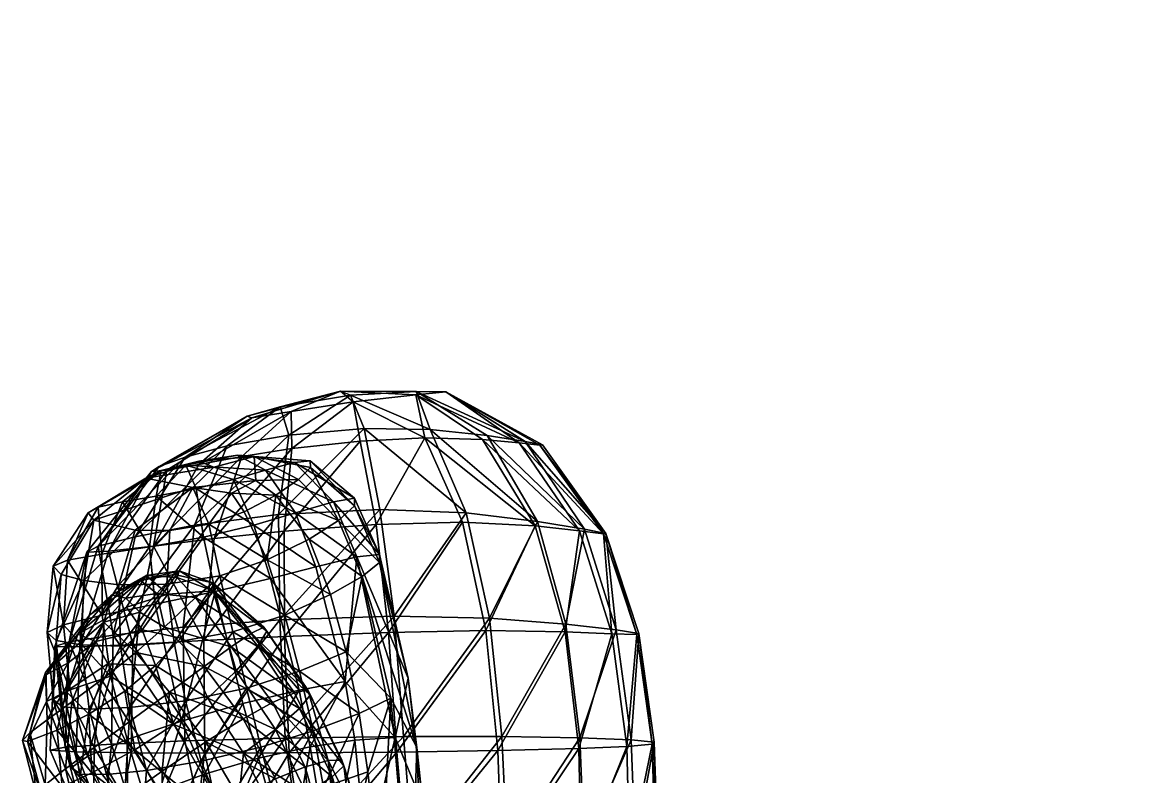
# Model space of a CAD drawing. Extents: x -12.5 to 6.2, y -8.7 to 9.9.
# Drawn here: x -10.074 to -9.457, y 1.657 to 2.07 of the extents above; entities that cross this region are included whole.
import ezdxf

# ---------------------------------------------------------------- set-up
doc = ezdxf.new("R2010")
doc.units = 0
doc.layers.add('OBJ001', color=253, linetype='CONTINUOUS')

# ---------------------------------------------------------------- blocks, each defined once
blk = doc.blocks.new('OBJECT__0')
at = {"layer": 'OBJ001', "color": 253}
mesh = blk.add_polyface(dxfattribs=at)
corners = [(-9.725616, 1.105598, -5.587866), (-9.707316, 1.11676, -5.48028), (-9.756562, 0.772588, -5.485743), (-9.7454, 1.267345, -5.617314), (-9.728755, 1.279315, -5.521053), (-9.730666, 0.907483, -5.262566), (-9.75234, 0.762653, -5.370035), (-9.701293, 1.110475, -5.372609), (-9.707184, 1.087849, -5.267591), (-9.719002, 1.280313, -5.424008), (-9.741601, 1.345212, -5.379114), (-9.739999, 1.333697, -5.292917), (-9.717223, 1.261263, -5.280972), (-9.747805, 1.348848, -5.466423), (-9.723975, 1.051358, -5.167315), (-9.736517, 1.028158, -5.118997), (-9.740387, 1.165031, -5.077336), (-9.719222, 1.146276, -5.175157), (-9.725108, 1.218432, -5.1752), (-9.729867, 1.189674, -5.13339), (-9.727993, 1.252235, -5.191138), (-9.726818, 1.616083, -4.997046), (-9.728483, 1.674435, -4.992849), (-9.741038, 1.613846, -4.94669), (-9.730991, 1.559016, -5.010045), (-9.725501, 1.617589, -5.049558), (-9.731369, 1.560252, -5.057619), (-9.727515, 1.675627, -5.048409), (-9.735895, 1.735188, -5.046372), (-9.747683, 1.330673, -5.118478), (-9.740956, 1.29749, -5.079337), (-9.737923, 1.618085, -5.101188), (-6.635262, 3.581954, -11.104498), (-6.595241, 3.541813, -11.001737), (-6.58789, 3.581366, -10.99732), (-6.61595, 3.636194, -11.09804), (-6.579438, 3.482544, -11.001928), (-6.633939, 3.518291, -11.100383), (-6.612511, 3.461261, -11.089664), (-6.624959, 3.579917, -11.217082), (-6.604922, 3.638614, -11.21426), (-6.565375, 3.690544, -11.198828), (-6.561629, 3.407228, -11.160186), (-6.600446, 3.453173, -11.182885), (-6.623281, 3.512614, -11.204442), (-6.551343, 3.613254, -11.312902), (-6.556215, 3.440173, -11.267625), (-6.573217, 3.494254, -11.293962)]
mesh.append_faces([[corners[k] for k in face] for face in [(0, 1, 2), (3, 4, 0), (4, 1, 0), (5, 6, 7), (7, 8, 5), (1, 7, 2), (9, 10, 11), (11, 12, 9), (4, 13, 9), (1, 4, 9), (9, 7, 1), (7, 9, 12), (12, 8, 7), (8, 14, 5), (15, 14, 16), (17, 16, 14), (17, 18, 19), (17, 20, 18), (20, 12, 11), (17, 8, 12), (17, 14, 8), (19, 16, 17), (12, 20, 17), (21, 22, 23), (21, 24, 25), (26, 25, 24), (22, 21, 27), (25, 27, 21), (27, 28, 22), (20, 29, 18), (19, 18, 30), (25, 26, 31), (25, 31, 27), (32, 33, 34), (34, 35, 32), (36, 37, 38), (37, 36, 33), (33, 32, 37), (39, 32, 40), (35, 40, 32), (40, 35, 41), (42, 38, 43), (43, 37, 44), (38, 37, 43), (44, 32, 39), (37, 32, 44), (40, 45, 39), (43, 44, 46), (44, 39, 47)]])
mesh = blk.add_polyface(dxfattribs=at)
corners = [(-10.003134, 1.824001, -5.017337), (-9.994771, 1.824782, -4.9827), (-9.948145, 1.853413, -5.003627), (-9.977135, 1.827953, -4.951078), (-10.00203, 1.783124, -4.926118), (-9.953689, 1.832285, -4.925378), (-9.926581, 1.856872, -4.974849), (-9.899494, 1.868164, -5.024903), (-9.9689, 1.787213, -4.891414), (-9.926134, 1.836611, -4.907966), (-9.930425, 1.791324, -4.867999), (-9.888681, 1.840727, -4.900012), (-9.8925, 1.862202, -4.962729), (-9.886615, 1.847581, -5.151711), (-9.933436, 1.800359, -5.188979), (-9.9279, 1.844005, -5.145616), (-9.894069, 1.865882, -5.087832), (-9.932558, 1.859561, -5.0736), (-9.979629, 1.79458, -5.159626), (-9.9617, 1.838051, -5.123964), (-10.012115, 1.78825, -5.118265), (-9.984704, 1.831876, -5.093569), (-9.95073, 1.854434, -5.041106), (-9.998972, 1.826842, -5.058477), (-9.959317, 1.812195, -5.294072), (-9.945914, 1.819034, -5.302214), (-9.980484, 1.815317, -5.311018), (-9.971684, 1.795095, -5.278103), (-9.969004, 1.826388, -5.32621), (-9.934966, 1.81108, -5.29433), (-9.952386, 1.80196, -5.282081), (-9.946928, 1.832213, -5.33531), (-9.922636, 1.819589, -5.310909), (-9.900653, 1.797222, -5.307559), (-9.915933, 1.826284, -5.330421), (-9.916064, 1.829962, -5.353196), (-9.977147, 1.829777, -5.352921), (-9.955933, 1.832977, -5.360339), (-9.92474, 1.829007, -5.375198), (-9.940699, 1.824674, -5.395421), (-9.903422, 1.807441, -5.389802), (-9.924164, 1.801305, -5.41301), (-9.98434, 1.827579, -5.382814), (-9.958252, 1.81969, -5.408212), (-9.94698, 1.794657, -5.426708), (-9.978727, 1.814669, -5.414778), (-10.006218, 1.820351, -5.36046)]
mesh.append_faces([[corners[k] for k in face] for face in [(0, 1, 2), (3, 2, 1), (3, 4, 5), (2, 3, 6), (5, 6, 3), (2, 6, 7), (5, 8, 9), (9, 6, 5), (9, 10, 11), (6, 9, 12), (13, 14, 15), (16, 15, 17), (15, 18, 19), (14, 18, 15), (15, 19, 17), (18, 20, 19), (17, 21, 22), (19, 21, 17), (17, 22, 7), (21, 23, 22), (22, 0, 2), (23, 0, 22), (22, 2, 7), (24, 25, 26), (27, 24, 26), (26, 25, 28), (25, 24, 29), (30, 29, 24), (28, 25, 31), (32, 31, 25), (25, 29, 32), (32, 29, 33), (31, 32, 34), (31, 34, 35), (36, 28, 31), (36, 31, 37), (37, 31, 35), (37, 35, 38), (37, 38, 39), (39, 40, 41), (38, 40, 39), (36, 37, 42), (42, 37, 39), (42, 39, 43), (43, 41, 44), (39, 41, 43), (42, 43, 45), (43, 44, 45), (36, 46, 28)]])
mesh = blk.add_polyface(dxfattribs=at)
corners = [(-9.930425, 1.791324, -4.867999), (-9.93015, 1.733577, -4.851289), (-9.879973, 1.794987, -4.85757), (-9.87311, 1.735804, -4.839775), (-9.888681, 1.840727, -4.900012), (-9.8925, 1.862202, -4.962729), (-9.926134, 1.836611, -4.907966), (-9.926581, 1.856872, -4.974849), (-9.899494, 1.868164, -5.024903), (-9.832662, 1.796163, -4.868215), (-9.853252, 1.84255, -4.907719), (-9.858154, 1.86616, -4.979914), (-9.84167, 1.86777, -5.031409), (-9.858027, 1.867999, -5.066705), (-9.817791, 1.743505, -5.197862), (-9.864861, 1.678784, -5.22313), (-9.870155, 1.744619, -5.218549), (-9.830586, 1.801453, -5.178618), (-9.878013, 1.80324, -5.197171), (-9.85025, 1.847008, -5.138227), (-9.886615, 1.847581, -5.151711), (-9.894069, 1.865882, -5.087832), (-9.932855, 1.742596, -5.209257), (-9.933436, 1.800359, -5.188979), (-9.9279, 1.844005, -5.145616), (-9.932558, 1.859561, -5.0736), (-9.904943, 1.756509, -5.28233), (-9.930098, 1.745249, -5.262177), (-9.896476, 1.725054, -5.28205), (-9.900653, 1.797222, -5.307559), (-9.916659, 1.786963, -5.285134), (-9.887605, 1.766447, -5.307345), (-9.871819, 1.699699, -5.311536), (-9.915933, 1.826284, -5.330421), (-9.891822, 1.805232, -5.333364), (-9.922636, 1.819589, -5.310909), (-9.878024, 1.774215, -5.335794), (-9.857662, 1.672578, -5.346091), (-9.916064, 1.829962, -5.353196), (-9.891884, 1.80938, -5.362835), (-9.878083, 1.778502, -5.367896), (-9.862464, 1.710748, -5.374504), (-9.92474, 1.829007, -5.375198), (-9.903422, 1.807441, -5.389802), (-9.890634, 1.777162, -5.396756), (-9.869566, 1.678237, -5.405833), (-9.924164, 1.801305, -5.41301), (-9.913089, 1.771769, -5.421095), (-9.896942, 1.7089, -5.430224)]
mesh.append_faces([[corners[k] for k in face] for face in [(0, 1, 2), (3, 2, 1), (2, 4, 0), (4, 5, 6), (7, 5, 8), (2, 3, 9), (4, 2, 10), (9, 10, 2), (5, 10, 11), (4, 10, 5), (5, 11, 8), (11, 12, 8), (12, 13, 8), (14, 15, 16), (17, 16, 18), (19, 17, 20), (18, 20, 17), (13, 19, 21), (20, 21, 19), (13, 21, 8), (18, 22, 23), (16, 22, 18), (18, 23, 20), (20, 24, 21), (21, 25, 8), (26, 27, 28), (29, 30, 31), (26, 31, 30), (28, 31, 26), (31, 28, 32), (33, 29, 34), (35, 29, 33), (34, 29, 36), (31, 36, 29), (36, 31, 37), (38, 34, 39), (33, 34, 38), (39, 34, 40), (36, 40, 34), (40, 36, 41), (42, 39, 43), (38, 39, 42), (43, 40, 44), (39, 40, 43), (44, 41, 45), (40, 41, 44), (46, 44, 47), (43, 44, 46), (47, 44, 48)]])
mesh = blk.add_polyface(dxfattribs=at)
corners = [(-9.863358, 1.609307, -4.853278), (-9.85427, 1.551143, -4.876536), (-9.811031, 1.609317, -4.863783), (-9.813259, 1.670989, -4.850915), (-9.819718, 1.736807, -4.851634), (-9.868529, 1.67018, -4.83882), (-9.832662, 1.796163, -4.868215), (-9.87311, 1.735804, -4.839775), (-9.809951, 1.490954, -4.911379), (-9.767509, 1.611314, -4.900495), (-9.768744, 1.672125, -4.890223), (-9.776254, 1.736155, -4.890531), (-9.792645, 1.794226, -4.903247), (-9.853252, 1.84255, -4.907719), (-9.821553, 1.841592, -4.933606), (-9.858154, 1.86616, -4.979914), (-9.768399, 1.791564, -4.946478), (-9.8014, 1.839732, -4.965899), (-9.84167, 1.86777, -5.031409), (-9.755203, 1.789844, -4.993872), (-9.790186, 1.838507, -5.001089), (-9.754009, 1.789941, -5.043201), (-9.788779, 1.838637, -5.038146), (-9.798141, 1.840498, -5.074337), (-9.765635, 1.792325, -5.091691), (-9.775861, 1.740309, -5.153599), (-9.791516, 1.796695, -5.139075), (-9.818968, 1.843738, -5.109126), (-9.858027, 1.867999, -5.066705), (-9.765756, 1.617753, -5.151779), (-9.777469, 1.557984, -5.146393), (-9.808103, 1.617044, -5.194041), (-9.818107, 1.556947, -5.178909), (-9.768164, 1.677902, -5.157278), (-9.811063, 1.678722, -5.202289), (-9.817791, 1.743505, -5.197862), (-9.830586, 1.801453, -5.178618), (-9.85025, 1.847008, -5.138227), (-9.859879, 1.616793, -5.212831), (-9.863599, 1.557765, -5.192601), (-9.864861, 1.678784, -5.22313), (-9.870155, 1.744619, -5.218549)]
mesh.append_faces([[corners[k] for k in face] for face in [(0, 1, 2), (2, 3, 0), (3, 4, 5), (4, 6, 7), (2, 8, 9), (3, 2, 10), (9, 10, 2), (4, 3, 11), (10, 11, 3), (6, 4, 12), (11, 12, 4), (13, 12, 14), (6, 12, 13), (13, 14, 15), (12, 11, 16), (14, 16, 17), (12, 16, 14), (15, 17, 18), (14, 17, 15), (17, 19, 20), (16, 19, 17), (17, 20, 18), (20, 21, 22), (20, 22, 18), (22, 21, 23), (24, 23, 21), (23, 18, 22), (24, 25, 26), (23, 24, 27), (26, 27, 24), (18, 23, 28), (27, 28, 23), (29, 30, 31), (32, 31, 30), (33, 31, 34), (29, 31, 33), (25, 34, 35), (33, 34, 25), (26, 35, 36), (25, 35, 26), (27, 26, 37), (36, 37, 26), (37, 28, 27), (31, 32, 38), (39, 38, 32), (34, 38, 40), (31, 38, 34), (34, 40, 35), (35, 41, 36)]])
mesh = blk.add_polyface(dxfattribs=at)
corners = [(-10.003134, 1.824001, -5.017337), (-10.026859, 1.780295, -4.968598), (-9.994771, 1.824782, -4.9827), (-10.038606, 1.779852, -5.015368), (-10.013377, 1.729136, -4.915694), (-10.00203, 1.783124, -4.926118), (-9.977135, 1.827953, -4.951078), (-9.979629, 1.79458, -5.159626), (-10.024137, 1.734314, -5.130087), (-10.012115, 1.78825, -5.118265), (-9.9617, 1.838051, -5.123964), (-9.984704, 1.831876, -5.093569), (-10.032438, 1.783008, -5.070971), (-9.998972, 1.826842, -5.058477), (-10.048429, 1.730611, -5.077329), (-9.98434, 1.827579, -5.382814), (-9.978727, 1.814669, -5.414778), (-10.000569, 1.810514, -5.412062), (-9.974574, 1.787985, -5.433051), (-10.004353, 1.782683, -5.428537), (-10.001138, 1.751308, -5.436689), (-9.977147, 1.829777, -5.352921), (-9.997948, 1.824535, -5.379143), (-10.019051, 1.807335, -5.401123), (-10.03041, 1.778772, -5.413914), (-10.030315, 1.745269, -5.421092), (-10.032385, 1.804416, -5.383502), (-10.049259, 1.775433, -5.39152), (-10.006218, 1.820351, -5.36046), (-10.037902, 1.801385, -5.363382), (-10.057127, 1.772066, -5.365975), (-10.034804, 1.797325, -5.338276), (-10.052722, 1.767587, -5.333784), (-10.040357, 1.764216, -5.308498), (-9.980484, 1.815317, -5.311018), (-10.012229, 1.791843, -5.299473), (-10.021199, 1.761954, -5.285335), (-9.969004, 1.826388, -5.32621), (-9.993097, 1.791676, -5.284488), (-9.994853, 1.762245, -5.267102), (-9.971684, 1.795095, -5.278103), (-10.000215, 1.75711, -5.59972), (-9.99072, 1.767513, -5.62316), (-10.009246, 1.764172, -5.620076), (-9.988026, 1.769522, -5.6416), (-10.006092, 1.766949, -5.646103), (-9.989038, 1.765916, -5.659326), (-9.994162, 1.756713, -5.675408)]
mesh.append_faces([[corners[k] for k in face] for face in [(0, 1, 2), (3, 1, 0), (1, 4, 5), (2, 5, 6), (1, 5, 2), (7, 8, 9), (10, 9, 11), (9, 8, 12), (11, 12, 13), (9, 12, 11), (12, 14, 3), (13, 12, 0), (3, 0, 12), (15, 16, 17), (17, 18, 19), (19, 18, 20), (21, 15, 22), (22, 15, 17), (22, 17, 23), (23, 19, 24), (17, 19, 23), (24, 19, 25), (22, 23, 26), (26, 24, 27), (23, 24, 26), (24, 25, 27), (21, 22, 28), (29, 28, 22), (22, 26, 29), (29, 27, 30), (26, 27, 29), (28, 29, 31), (31, 30, 32), (29, 30, 31), (31, 32, 33), (34, 28, 31), (34, 31, 35), (35, 33, 36), (31, 33, 35), (28, 34, 37), (34, 35, 38), (38, 36, 39), (35, 36, 38), (38, 39, 40), (41, 42, 43), (43, 42, 44), (43, 44, 45), (45, 44, 46), (45, 46, 47)]])
mesh = blk.add_polyface(dxfattribs=at)
corners = [(-9.774208, 1.493863, -4.945645), (-9.769234, 1.438502, -4.979461), (-9.752047, 1.497953, -4.986026), (-9.767509, 1.611314, -4.900495), (-9.744905, 1.556164, -4.964876), (-9.741038, 1.613846, -4.94669), (-9.768744, 1.672125, -4.890223), (-9.742405, 1.67326, -4.939164), (-9.776254, 1.736155, -4.890531), (-9.750575, 1.735092, -4.938634), (-9.768399, 1.791564, -4.946478), (-9.757314, 1.390394, -5.014073), (-9.754144, 1.445047, -5.021117), (-9.730991, 1.559016, -5.010045), (-9.726818, 1.616083, -4.997046), (-9.728483, 1.674435, -4.992849), (-9.73686, 1.734586, -4.991592), (-9.755203, 1.789844, -4.993872), (-9.751746, 1.404078, -5.056672), (-9.7522, 1.478995, -5.073139), (-9.731369, 1.560252, -5.057619), (-9.735895, 1.735188, -5.046372), (-9.754009, 1.789941, -5.043201), (-9.790186, 1.838507, -5.001089), (-9.754848, 1.370213, -5.105779), (-9.761766, 1.418991, -5.09666), (-9.758696, 1.456501, -5.084749), (-9.767682, 1.45946, -5.104145), (-9.780583, 1.462297, -5.12328), (-9.746624, 1.559573, -5.103288), (-9.737923, 1.618085, -5.101188), (-9.727515, 1.675627, -5.048409), (-9.740051, 1.676792, -5.103236), (-9.748259, 1.737164, -5.10039), (-9.765635, 1.792325, -5.091691), (-9.765756, 1.617753, -5.151779), (-9.777469, 1.557984, -5.146393), (-9.768164, 1.677902, -5.157278), (-9.775861, 1.740309, -5.153599)]
mesh.append_faces([[corners[k] for k in face] for face in [(0, 1, 2), (3, 0, 4), (2, 4, 0), (4, 5, 3), (6, 3, 7), (5, 7, 3), (8, 6, 9), (7, 9, 6), (9, 10, 8), (1, 11, 12), (1, 12, 2), (4, 2, 13), (12, 13, 2), (5, 4, 14), (13, 14, 4), (7, 5, 15), (9, 7, 16), (15, 16, 7), (10, 9, 17), (16, 17, 9), (12, 18, 19), (11, 18, 12), (13, 12, 20), (19, 20, 12), (16, 15, 21), (17, 16, 22), (21, 22, 16), (17, 22, 23), (18, 24, 25), (19, 18, 26), (27, 26, 25), (25, 26, 18), (19, 26, 27), (28, 29, 27), (19, 27, 20), (20, 27, 29), (29, 30, 20), (31, 30, 32), (21, 32, 33), (31, 32, 21), (22, 33, 34), (21, 33, 22), (30, 29, 35), (36, 35, 29), (32, 35, 37), (30, 35, 32), (33, 37, 38), (32, 37, 33), (33, 38, 34)]])
mesh = blk.add_polyface(dxfattribs=at)
corners = [(-10.00203, 1.783124, -4.926118), (-9.974562, 1.731276, -4.877127), (-9.9689, 1.787213, -4.891414), (-9.953689, 1.832285, -4.925378), (-9.930425, 1.791324, -4.867999), (-9.93015, 1.733577, -4.851289), (-9.926134, 1.836611, -4.907966), (-9.933436, 1.800359, -5.188979), (-9.985793, 1.73867, -5.176496), (-9.979629, 1.79458, -5.159626), (-9.932855, 1.742596, -5.209257), (-9.971684, 1.795095, -5.278103), (-9.952386, 1.80196, -5.282081), (-9.959317, 1.812195, -5.294072), (-9.939772, 1.775594, -5.267336), (-9.965672, 1.766873, -5.260382), (-9.930098, 1.745249, -5.262177), (-9.958512, 1.736093, -5.254027), (-9.922032, 1.714455, -5.260942), (-9.934966, 1.81108, -5.29433), (-9.916659, 1.786963, -5.285134), (-9.904943, 1.756509, -5.28233), (-9.896476, 1.725054, -5.28205), (-9.900653, 1.797222, -5.307559), (-9.94698, 1.794657, -5.426708), (-9.913089, 1.771769, -5.421095), (-9.937871, 1.765409, -5.43517), (-9.924164, 1.801305, -5.41301), (-9.896942, 1.7089, -5.430224), (-9.922179, 1.704156, -5.445508), (-9.978727, 1.814669, -5.414778), (-9.974574, 1.787985, -5.433051), (-9.96824, 1.758203, -5.441552), (-10.000569, 1.810514, -5.412062), (-10.001138, 1.751308, -5.436689), (-9.980484, 1.815317, -5.311018), (-9.993097, 1.791676, -5.284488), (-9.994853, 1.762245, -5.267102), (-9.99083, 1.730182, -5.261168), (-9.996125, 1.738688, -5.576635), (-9.974311, 1.717106, -5.564835), (-9.959517, 1.727917, -5.582043), (-9.979047, 1.754886, -5.600518), (-9.948344, 1.735411, -5.603363), (-9.99072, 1.767513, -5.62316), (-9.96955, 1.763029, -5.631044), (-9.941573, 1.738611, -5.626924), (-9.988026, 1.769522, -5.6416), (-9.969416, 1.758599, -5.663561), (-9.939939, 1.73643, -5.652292), (-9.989038, 1.765916, -5.659326), (-9.944938, 1.728299, -5.673285), (-9.994162, 1.756713, -5.675408), (-9.987048, 1.732574, -5.696197), (-9.956692, 1.714696, -5.691569)]
mesh.append_faces([[corners[k] for k in face] for face in [(0, 1, 2), (2, 3, 0), (2, 1, 4), (5, 4, 1), (4, 6, 2), (7, 8, 9), (10, 8, 7), (11, 12, 13), (12, 11, 14), (15, 14, 11), (14, 15, 16), (17, 16, 15), (16, 17, 18), (19, 12, 14), (19, 14, 20), (20, 14, 21), (16, 21, 14), (18, 22, 16), (20, 23, 19), (24, 25, 26), (27, 25, 24), (26, 28, 29), (25, 28, 26), (30, 24, 31), (31, 26, 32), (24, 26, 31), (26, 29, 32), (30, 31, 33), (32, 34, 31), (35, 36, 11), (11, 37, 15), (15, 38, 17), (37, 38, 15), (39, 40, 41), (42, 39, 41), (42, 41, 43), (44, 42, 45), (45, 42, 43), (45, 43, 46), (47, 45, 48), (44, 45, 47), (49, 48, 45), (45, 46, 49), (47, 48, 50), (48, 49, 51), (52, 48, 53), (50, 48, 52), (54, 53, 48), (48, 51, 54)]])
mesh = blk.add_polyface(dxfattribs=at)
corners = [(-10.038606, 1.779852, -5.015368), (-10.042433, 1.727866, -4.962719), (-10.026859, 1.780295, -4.968598), (-10.05618, 1.728088, -5.015032), (-10.013377, 1.729136, -4.915694), (-9.974562, 1.731276, -4.877127), (-10.00203, 1.783124, -4.926118), (-9.985793, 1.73867, -5.176496), (-10.024137, 1.734314, -5.130087), (-9.979629, 1.79458, -5.159626), (-10.048429, 1.730611, -5.077329), (-10.032438, 1.783008, -5.070971), (-10.001138, 1.751308, -5.436689), (-9.96824, 1.758203, -5.441552), (-9.98678, 1.687136, -5.447176), (-10.030315, 1.745269, -5.421092), (-10.004353, 1.782683, -5.428537), (-10.025704, 1.711746, -5.426346), (-10.049259, 1.775433, -5.39152), (-10.051492, 1.740003, -5.397235), (-10.057127, 1.772066, -5.365975), (-10.060386, 1.735645, -5.369716), (-10.047826, 1.704367, -5.401876), (-10.052722, 1.767587, -5.333784), (-10.055455, 1.731368, -5.334462), (-10.040357, 1.764216, -5.308498), (-10.041594, 1.728998, -5.30666), (-10.021199, 1.761954, -5.285335), (-10.020232, 1.728202, -5.281231), (-9.994853, 1.762245, -5.267102), (-9.99083, 1.730182, -5.261168), (-10.024888, 1.756388, -5.631849), (-10.029403, 1.741466, -5.599497), (-10.017361, 1.754508, -5.605479), (-10.009644, 1.746976, -5.588151), (-10.011858, 1.724758, -5.56852), (-9.996125, 1.738688, -5.576635), (-9.974311, 1.717106, -5.564835), (-10.009246, 1.764172, -5.620076), (-10.000215, 1.75711, -5.59972), (-9.99072, 1.767513, -5.62316), (-9.979047, 1.754886, -5.600518), (-10.006092, 1.766949, -5.646103), (-10.036991, 1.745474, -5.644058), (-10.043651, 1.734774, -5.665763), (-10.016995, 1.749568, -5.675976), (-9.994162, 1.756713, -5.675408), (-10.008345, 1.737118, -5.693736), (-9.987048, 1.732574, -5.696197), (-10.000979, 1.717649, -5.704558), (-10.033707, 1.730753, -5.687305), (-10.027173, 1.718518, -5.700249), (-10.048967, 1.719061, -5.682775), (-10.061277, 1.713786, -5.643291)]
mesh.append_faces([[corners[k] for k in face] for face in [(0, 1, 2), (3, 1, 0), (1, 4, 2), (4, 5, 6), (7, 8, 9), (10, 11, 8), (3, 0, 10), (12, 13, 14), (12, 15, 16), (15, 12, 17), (18, 15, 19), (15, 17, 19), (20, 19, 21), (18, 19, 20), (19, 22, 21), (23, 21, 24), (20, 21, 23), (25, 24, 26), (23, 24, 25), (27, 26, 28), (25, 26, 27), (29, 28, 30), (27, 28, 29), (31, 32, 33), (34, 33, 32), (35, 36, 34), (35, 34, 32), (36, 35, 37), (31, 33, 38), (39, 34, 36), (34, 39, 33), (38, 33, 39), (40, 39, 41), (36, 41, 39), (31, 38, 42), (43, 31, 42), (44, 42, 45), (44, 43, 42), (42, 46, 45), (47, 48, 49), (46, 48, 47), (45, 46, 47), (45, 50, 44), (50, 47, 51), (45, 47, 50), (44, 50, 52), (43, 44, 53), (53, 32, 31), (53, 31, 43)]])
mesh = blk.add_polyface(dxfattribs=at)
corners = [(-9.92772, 1.669689, -4.85033), (-9.91871, 1.610755, -4.863707), (-9.868529, 1.67018, -4.83882), (-9.863358, 1.609307, -4.853278), (-9.93015, 1.733577, -4.851289), (-9.87311, 1.735804, -4.839775), (-9.813259, 1.670989, -4.850915), (-9.819718, 1.736807, -4.851634), (-9.864861, 1.678784, -5.22313), (-9.921443, 1.617396, -5.203052), (-9.929924, 1.677858, -5.213563), (-9.859879, 1.616793, -5.212831), (-9.870155, 1.744619, -5.218549), (-9.932855, 1.742596, -5.209257), (-9.90887, 1.650992, -5.274191), (-9.92797, 1.615567, -5.282852), (-9.898781, 1.591289, -5.301695), (-9.896476, 1.725054, -5.28205), (-9.922032, 1.714455, -5.260942), (-9.889282, 1.691381, -5.285056), (-9.914474, 1.681744, -5.264116), (-9.884561, 1.659346, -5.293598), (-9.87742, 1.595637, -5.317704), (-9.871819, 1.699699, -5.311536), (-9.860918, 1.570341, -5.340294), (-9.857662, 1.672578, -5.346091), (-9.887605, 1.766447, -5.307345), (-9.862464, 1.710748, -5.374504), (-9.878024, 1.774215, -5.335794), (-9.854314, 1.641515, -5.380061), (-9.869566, 1.678237, -5.405833), (-9.86201, 1.580493, -5.405288), (-9.890634, 1.777162, -5.396756), (-9.896942, 1.7089, -5.430224), (-9.891708, 1.676716, -5.430751), (-9.884976, 1.611211, -5.421091), (-9.922179, 1.704156, -5.445508), (-9.916114, 1.673064, -5.445811), (-9.905789, 1.610669, -5.430903), (-9.918815, 1.661979, -5.571928), (-9.897141, 1.5854, -5.578875), (-9.906198, 1.665458, -5.593332), (-9.91745, 1.704216, -5.621426), (-9.898754, 1.665705, -5.617065), (-9.886383, 1.626292, -5.615099), (-9.881792, 1.548341, -5.586728), (-9.916062, 1.701326, -5.647723), (-9.897613, 1.662561, -5.642472), (-9.885115, 1.623483, -5.637199), (-9.921939, 1.694079, -5.669587), (-9.904008, 1.656492, -5.663931), (-9.892136, 1.619039, -5.655667), (-9.918137, 1.647211, -5.683339), (-9.907113, 1.61272, -5.672106)]
mesh.append_faces([[corners[k] for k in face] for face in [(0, 1, 2), (3, 2, 1), (4, 0, 5), (2, 5, 0), (2, 3, 6), (5, 2, 7), (8, 9, 10), (11, 9, 8), (12, 10, 13), (8, 10, 12), (14, 15, 16), (17, 18, 19), (20, 19, 18), (19, 14, 21), (20, 14, 19), (21, 16, 22), (14, 16, 21), (19, 23, 17), (19, 21, 23), (23, 22, 24), (21, 22, 23), (23, 25, 26), (23, 24, 25), (25, 27, 28), (27, 25, 29), (29, 30, 27), (30, 29, 31), (32, 30, 33), (33, 30, 34), (34, 30, 35), (31, 35, 30), (36, 33, 37), (34, 37, 33), (37, 34, 38), (35, 38, 34), (39, 40, 41), (42, 41, 43), (43, 41, 44), (41, 45, 44), (46, 43, 47), (42, 43, 46), (47, 44, 48), (43, 44, 47), (49, 47, 50), (46, 47, 49), (50, 47, 51), (48, 51, 47), (52, 50, 53), (51, 53, 50)]])
mesh = blk.add_polyface(dxfattribs=at)
corners = [(-10.013377, 1.729136, -4.915694), (-9.973848, 1.669575, -4.876311), (-9.974562, 1.731276, -4.877127), (-10.014374, 1.669754, -4.915467), (-9.93015, 1.733577, -4.851289), (-9.92772, 1.669689, -4.85033), (-9.932855, 1.742596, -5.209257), (-9.984949, 1.676318, -5.180263), (-9.985793, 1.73867, -5.176496), (-9.929924, 1.677858, -5.213563), (-10.024137, 1.734314, -5.130087), (-9.951126, 1.705287, -5.252389), (-9.922032, 1.714455, -5.260942), (-9.958512, 1.736093, -5.254027), (-9.914474, 1.681744, -5.264116), (-9.94313, 1.672907, -5.255637), (-9.96824, 1.758203, -5.441552), (-9.922179, 1.704156, -5.445508), (-9.953157, 1.696794, -5.452436), (-9.944468, 1.666886, -5.452433), (-9.916114, 1.673064, -5.445811), (-9.98678, 1.687136, -5.447176), (-10.025704, 1.711746, -5.426346), (-10.001138, 1.751308, -5.436689), (-9.99083, 1.730182, -5.261168), (-10.015078, 1.694541, -5.280975), (-9.984501, 1.698269, -5.259908), (-10.020232, 1.728202, -5.281231), (-10.005936, 1.660054, -5.284057), (-9.975933, 1.66518, -5.263109), (-9.993235, 1.703009, -5.555089), (-9.974311, 1.717106, -5.564835), (-10.011858, 1.724758, -5.56852), (-9.952942, 1.688469, -5.556557), (-9.97341, 1.675802, -5.546303), (-9.959517, 1.727917, -5.582043), (-9.936883, 1.697265, -5.574452), (-9.918815, 1.661979, -5.571928), (-9.948344, 1.735411, -5.603363), (-9.924695, 1.702685, -5.596798), (-9.906198, 1.665458, -5.593332), (-9.941573, 1.738611, -5.626924), (-9.91745, 1.704216, -5.621426), (-9.939939, 1.73643, -5.652292), (-9.916062, 1.701326, -5.647723), (-9.944938, 1.728299, -5.673285), (-9.921939, 1.694079, -5.669587), (-9.956692, 1.714696, -5.691569), (-9.93522, 1.682506, -5.688816), (-9.972358, 1.699783, -5.703549), (-10.000979, 1.717649, -5.704558), (-9.987048, 1.732574, -5.696197), (-9.952691, 1.66962, -5.701583), (-9.990867, 1.685285, -5.708807), (-10.017887, 1.703485, -5.706968), (-10.01241, 1.671362, -5.706889), (-10.015498, 1.686716, -5.558041), (-9.997352, 1.659715, -5.549103)]
mesh.append_faces([[corners[k] for k in face] for face in [(0, 1, 2), (3, 1, 0), (2, 1, 4), (5, 4, 1), (6, 7, 8), (9, 7, 6), (8, 7, 10), (11, 12, 13), (12, 11, 14), (15, 14, 11), (16, 17, 18), (18, 17, 19), (20, 19, 17), (18, 21, 16), (21, 22, 23), (24, 25, 26), (27, 25, 24), (25, 28, 26), (13, 26, 11), (24, 26, 13), (26, 29, 11), (30, 31, 32), (31, 30, 33), (34, 33, 30), (35, 31, 36), (33, 36, 31), (36, 33, 37), (38, 35, 39), (36, 39, 35), (39, 36, 40), (41, 38, 42), (39, 42, 38), (39, 40, 42), (43, 41, 44), (42, 44, 41), (45, 44, 46), (43, 44, 45), (47, 46, 48), (45, 46, 47), (49, 50, 51), (51, 47, 49), (49, 48, 52), (47, 48, 49), (53, 54, 50), (50, 49, 53), (49, 52, 53), (54, 53, 55), (32, 56, 30), (56, 57, 30)]])
mesh = blk.add_polyface(dxfattribs=at)
corners = [(-10.05618, 1.728088, -5.015032), (-10.044543, 1.670228, -4.962922), (-10.042433, 1.727866, -4.962719), (-10.058852, 1.671147, -5.016058), (-10.014374, 1.669754, -4.915467), (-10.013377, 1.729136, -4.915694), (-10.025106, 1.674558, -5.132905), (-10.024137, 1.734314, -5.130087), (-9.984949, 1.676318, -5.180263), (-10.048429, 1.730611, -5.077329), (-10.050598, 1.67281, -5.079318), (-10.025704, 1.711746, -5.426346), (-9.98678, 1.687136, -5.447176), (-10.016457, 1.67704, -5.430723), (-10.051492, 1.740003, -5.397235), (-10.047826, 1.704367, -5.401876), (-10.03804, 1.667942, -5.405663), (-10.060386, 1.735645, -5.369716), (-10.057144, 1.698921, -5.373412), (-10.055455, 1.731368, -5.334462), (-10.051931, 1.694931, -5.336633), (-10.047153, 1.661628, -5.376707), (-10.041594, 1.728998, -5.30666), (-10.037375, 1.693723, -5.307566), (-10.042089, 1.657988, -5.339733), (-10.020232, 1.728202, -5.281231), (-10.015078, 1.694541, -5.280975), (-10.027173, 1.718518, -5.700249), (-10.000979, 1.717649, -5.704558), (-10.017887, 1.703485, -5.706968), (-10.008345, 1.737118, -5.693736), (-10.037614, 1.690982, -5.701459), (-10.01241, 1.671362, -5.706889), (-10.050075, 1.703305, -5.691411), (-10.054868, 1.682256, -5.689091), (-10.033707, 1.730753, -5.687305), (-10.048967, 1.719061, -5.682775), (-10.060883, 1.697909, -5.67978), (-10.043651, 1.734774, -5.665763), (-10.060927, 1.712603, -5.663118), (-10.071178, 1.676035, -5.662905), (-10.073972, 1.676515, -5.641665), (-10.061277, 1.713786, -5.643291), (-10.069868, 1.680624, -5.620673), (-10.060412, 1.687872, -5.600492), (-10.029403, 1.741466, -5.599497), (-10.046916, 1.69777, -5.583288), (-10.030659, 1.70986, -5.57168), (-10.034625, 1.672752, -5.570657), (-10.015498, 1.686716, -5.558041), (-10.011858, 1.724758, -5.56852)]
mesh.append_faces([[corners[k] for k in face] for face in [(0, 1, 2), (3, 1, 0), (2, 4, 5), (1, 4, 2), (6, 7, 8), (7, 6, 9), (10, 9, 6), (9, 10, 0), (3, 0, 10), (11, 12, 13), (14, 11, 15), (15, 11, 16), (13, 16, 11), (17, 15, 18), (15, 16, 18), (19, 18, 20), (17, 18, 19), (18, 21, 20), (22, 20, 23), (19, 20, 22), (20, 24, 23), (25, 23, 26), (22, 23, 25), (27, 28, 29), (30, 28, 27), (27, 29, 31), (32, 31, 29), (33, 31, 34), (27, 31, 33), (35, 27, 33), (35, 33, 36), (33, 34, 37), (36, 33, 37), (38, 36, 39), (39, 36, 37), (37, 34, 40), (40, 39, 37), (39, 40, 41), (38, 39, 42), (42, 39, 41), (42, 41, 43), (42, 43, 44), (45, 42, 44), (45, 44, 46), (45, 46, 47), (47, 48, 49), (46, 48, 47), (45, 47, 50), (47, 49, 50)]])
mesh = blk.add_polyface(dxfattribs=at)
corners = [(-10.014374, 1.669754, -4.915467), (-9.997991, 1.616074, -4.925591), (-9.973848, 1.669575, -4.876311), (-9.961702, 1.613028, -4.88808), (-9.92772, 1.669689, -4.85033), (-9.91871, 1.610755, -4.863707), (-9.929924, 1.677858, -5.213563), (-9.972709, 1.618541, -5.171982), (-9.984949, 1.676318, -5.180263), (-9.921443, 1.617396, -5.203052), (-10.008333, 1.620059, -5.127553), (-10.025106, 1.674558, -5.132905), (-9.914474, 1.681744, -5.264116), (-9.935474, 1.64335, -5.266267), (-9.90887, 1.650992, -5.274191), (-9.94313, 1.672907, -5.255637), (-9.92797, 1.615567, -5.282852), (-9.944468, 1.666886, -5.452433), (-9.916114, 1.673064, -5.445811), (-9.927876, 1.607434, -5.435027), (-9.905789, 1.610669, -5.430903), (-9.98678, 1.687136, -5.447176), (-9.953157, 1.696794, -5.452436), (-9.974057, 1.658126, -5.44671), (-9.959628, 1.630683, -5.437645), (-10.016457, 1.67704, -5.430723), (-9.998747, 1.648865, -5.430414), (-9.977978, 1.623345, -5.423677), (-10.016346, 1.640266, -5.405757), (-9.990414, 1.616227, -5.402274), (-10.005936, 1.660054, -5.284057), (-10.008269, 1.63034, -5.316843), (-9.989942, 1.632189, -5.291972), (-9.984501, 1.698269, -5.259908), (-9.975933, 1.66518, -5.263109), (-9.964479, 1.636631, -5.272929), (-9.951126, 1.705287, -5.252389), (-9.951911, 1.610823, -5.288383), (-9.952942, 1.688469, -5.556557), (-9.97341, 1.675802, -5.546303), (-9.935137, 1.655514, -5.554976), (-9.955458, 1.645437, -5.545182), (-9.918815, 1.661979, -5.571928), (-9.911727, 1.584569, -5.565823), (-9.906198, 1.665458, -5.593332), (-9.936883, 1.697265, -5.574452), (-9.93522, 1.682506, -5.688816), (-9.904008, 1.656492, -5.663931), (-9.918137, 1.647211, -5.683339), (-9.921939, 1.694079, -5.669587), (-9.952691, 1.66962, -5.701583), (-9.936641, 1.636736, -5.696748), (-9.907113, 1.61272, -5.672106), (-9.990867, 1.685285, -5.708807), (-9.957158, 1.626071, -5.702814), (-10.01241, 1.671362, -5.706889), (-9.979631, 1.615045, -5.700392), (-9.997352, 1.659715, -5.549103), (-9.997828, 1.619261, -5.559394), (-9.978474, 1.631888, -5.54757), (-10.017946, 1.645138, -5.56191), (-9.993235, 1.703009, -5.555089)]
mesh.append_faces([[corners[k] for k in face] for face in [(0, 1, 2), (3, 2, 1), (2, 3, 4), (5, 4, 3), (6, 7, 8), (9, 7, 6), (8, 10, 11), (7, 10, 8), (12, 13, 14), (15, 13, 12), (13, 16, 14), (17, 18, 19), (20, 19, 18), (21, 22, 23), (17, 23, 22), (23, 17, 24), (19, 24, 17), (25, 21, 26), (23, 26, 21), (26, 23, 27), (24, 27, 23), (28, 26, 29), (30, 31, 32), (33, 30, 34), (34, 32, 35), (30, 32, 34), (36, 34, 15), (15, 35, 13), (34, 35, 15), (35, 37, 13), (38, 39, 40), (41, 40, 39), (40, 42, 38), (40, 43, 42), (42, 44, 45), (46, 47, 48), (49, 47, 46), (50, 48, 51), (46, 48, 50), (52, 51, 48), (53, 50, 54), (50, 51, 54), (55, 54, 56), (53, 54, 55), (57, 58, 59), (60, 58, 57), (61, 57, 39), (39, 59, 41), (57, 59, 39)]])
mesh = blk.add_polyface(dxfattribs=at)
corners = [(-10.058852, 1.671147, -5.016058), (-10.03696, 1.620235, -5.019439), (-10.044543, 1.670228, -4.962922), (-10.024394, 1.618574, -4.96947), (-10.014374, 1.669754, -4.915467), (-9.997991, 1.616074, -4.925591), (-10.025106, 1.674558, -5.132905), (-10.030477, 1.620788, -5.076816), (-10.050598, 1.67281, -5.079318), (-10.008333, 1.620059, -5.127553), (-10.03804, 1.667942, -5.405663), (-10.016457, 1.67704, -5.430723), (-10.016346, 1.640266, -5.405757), (-9.998747, 1.648865, -5.430414), (-10.057144, 1.698921, -5.373412), (-10.047153, 1.661628, -5.376707), (-10.023654, 1.634217, -5.377929), (-10.051931, 1.694931, -5.336633), (-10.042089, 1.657988, -5.339733), (-10.019747, 1.63066, -5.343727), (-10.037375, 1.693723, -5.307566), (-10.027844, 1.657841, -5.310656), (-10.008269, 1.63034, -5.316843), (-10.015078, 1.694541, -5.280975), (-10.005936, 1.660054, -5.284057), (-10.03586, 1.658721, -5.695591), (-10.054868, 1.682256, -5.689091), (-10.037614, 1.690982, -5.701459), (-10.01241, 1.671362, -5.706889), (-9.979631, 1.615045, -5.700392), (-10.021069, 1.630228, -5.692626), (-10.052291, 1.651023, -5.679724), (-10.038363, 1.6219, -5.675606), (-10.071178, 1.676035, -5.662905), (-10.063439, 1.646745, -5.659002), (-10.073972, 1.676515, -5.641665), (-10.066527, 1.647166, -5.635322), (-10.043857, 1.603367, -5.63833), (-10.069868, 1.680624, -5.620673), (-10.061547, 1.652195, -5.611864), (-10.044086, 1.604258, -5.625599), (-10.060412, 1.687872, -5.600492), (-10.050406, 1.660994, -5.589519), (-10.038332, 1.609756, -5.601255), (-10.035027, 1.632514, -5.58119), (-10.046916, 1.69777, -5.583288), (-10.034625, 1.672752, -5.570657), (-10.017946, 1.645138, -5.56191), (-10.015498, 1.686716, -5.558041), (-9.997352, 1.659715, -5.549103)]
mesh.append_faces([[corners[k] for k in face] for face in [(0, 1, 2), (3, 2, 1), (2, 3, 4), (5, 4, 3), (6, 7, 8), (9, 7, 6), (8, 1, 0), (7, 1, 8), (10, 11, 12), (13, 12, 11), (14, 10, 15), (15, 10, 16), (12, 16, 10), (17, 15, 18), (18, 16, 19), (15, 16, 18), (20, 18, 21), (21, 19, 22), (18, 19, 21), (23, 21, 24), (20, 21, 23), (21, 22, 24), (25, 26, 27), (27, 28, 25), (25, 29, 30), (28, 29, 25), (26, 25, 31), (31, 30, 32), (25, 30, 31), (33, 31, 34), (26, 31, 33), (31, 32, 34), (35, 34, 36), (33, 34, 35), (37, 36, 34), (38, 36, 39), (35, 36, 38), (40, 39, 36), (41, 39, 42), (38, 39, 41), (42, 43, 44), (39, 43, 42), (45, 42, 46), (41, 42, 45), (46, 44, 47), (42, 44, 46), (48, 47, 49), (46, 47, 48)]])
mesh = blk.add_polyface(dxfattribs=at)
corners = [(-9.91871, 1.610755, -4.863707), (-9.901451, 1.555008, -4.882413), (-9.863358, 1.609307, -4.853278), (-9.85427, 1.551143, -4.876536), (-9.859879, 1.616793, -5.212831), (-9.914557, 1.561223, -5.183849), (-9.921443, 1.617396, -5.203052), (-9.863599, 1.557765, -5.192601), (-9.898781, 1.591289, -5.301695), (-9.913175, 1.55733, -5.297688), (-9.893535, 1.562278, -5.304782), (-9.920472, 1.586947, -5.294934), (-9.899204, 1.501132, -5.292989), (-9.87742, 1.595637, -5.317704), (-9.874715, 1.566645, -5.320943), (-9.868048, 1.524181, -5.32094), (-9.860918, 1.570341, -5.340294), (-9.857229, 1.52106, -5.340545), (-9.857662, 1.672578, -5.346091), (-9.851757, 1.519475, -5.362184), (-9.854314, 1.641515, -5.380061), (-9.851007, 1.521695, -5.386129), (-9.86201, 1.580493, -5.405288), (-9.856259, 1.528254, -5.407632), (-9.884976, 1.611211, -5.421091), (-9.880017, 1.582846, -5.422108), (-9.869021, 1.50499, -5.438741), (-9.905789, 1.610669, -5.430903), (-9.898955, 1.58269, -5.432136), (-9.884143, 1.543088, -5.437659), (-9.919623, 1.578902, -5.436613), (-9.894525, 1.515117, -5.447187), (-9.927981, 1.530481, -5.442915), (-9.911727, 1.584569, -5.565823), (-9.912288, 1.531778, -5.543467), (-9.893819, 1.527427, -5.551472), (-9.918815, 1.661979, -5.571928), (-9.897141, 1.5854, -5.578875), (-9.906198, 1.665458, -5.593332), (-9.881792, 1.548341, -5.586728), (-9.886383, 1.626292, -5.615099), (-9.878643, 1.582657, -5.611869), (-9.876672, 1.54495, -5.603797), (-9.881014, 1.519104, -5.563853), (-9.885115, 1.623483, -5.637199), (-9.877677, 1.580087, -5.630942), (-9.876147, 1.541904, -5.622228), (-9.892136, 1.619039, -5.655667), (-9.880937, 1.540287, -5.638025), (-9.907113, 1.61272, -5.672106), (-9.898987, 1.575245, -5.659635), (-9.892573, 1.505452, -5.656774), (-9.91614, 1.572222, -5.668275), (-9.908376, 1.509446, -5.664957)]
mesh.append_faces([[corners[k] for k in face] for face in [(0, 1, 2), (3, 2, 1), (4, 5, 6), (7, 5, 4), (8, 9, 10), (11, 9, 8), (9, 12, 10), (13, 10, 14), (8, 10, 13), (14, 10, 15), (14, 16, 13), (16, 15, 17), (14, 15, 16), (18, 16, 19), (19, 20, 18), (21, 20, 19), (22, 20, 23), (21, 23, 20), (24, 22, 25), (25, 22, 26), (23, 26, 22), (27, 24, 28), (25, 28, 24), (28, 25, 29), (26, 29, 25), (28, 30, 27), (30, 28, 31), (29, 31, 28), (31, 32, 30), (33, 34, 35), (36, 33, 37), (37, 33, 35), (38, 37, 39), (35, 39, 37), (40, 39, 41), (41, 39, 42), (39, 43, 42), (44, 41, 45), (40, 41, 44), (45, 41, 46), (42, 46, 41), (45, 47, 44), (47, 45, 48), (46, 48, 45), (49, 47, 50), (50, 47, 51), (48, 51, 47), (50, 52, 49), (52, 50, 53)]])

msp = doc.modelspace()

# ---------------------------------------------------------------- block references
at = {"layer": 'OBJ001'}
msp.add_blockref('OBJECT__0', (0, 0), dxfattribs=at)

doc.saveas('drawing.dxf')
